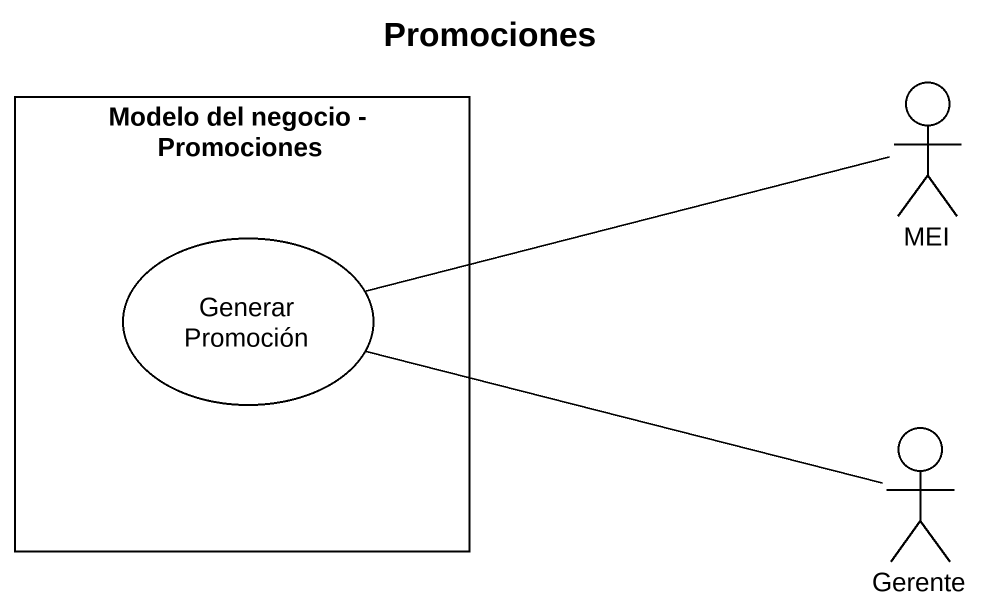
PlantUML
@startuml
title Promociones
rectangle "Modelo del negocio - Promociones" as Modelo_del_negocio {
  usecase "Generar Promoción" as Generar_Promoción
}
actor MEI
actor Gerente
MEI -left- Generar_Promoción
Gerente -left- Generar_Promoción
@enduml
